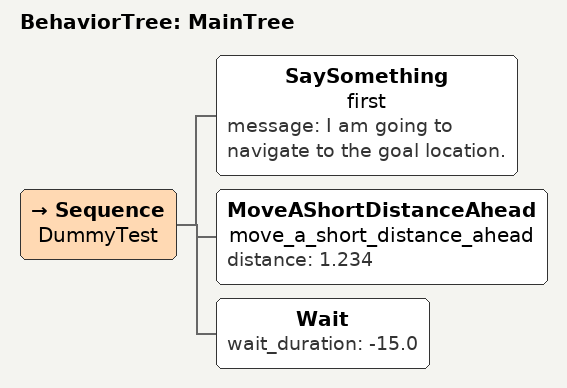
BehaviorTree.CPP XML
<root BTCPP_format="4" main_tree_to_execute="MainTree">
  <BehaviorTree ID="MainTree">
    <Sequence name="DummyTest">
      <SaySomething name="first" message="I am going to navigate to the goal location."/>
      <MoveAShortDistanceAhead name="move_a_short_distance_ahead" distance="1.234"/>
      <Wait wait_duration="-15.0"/>
    </Sequence>
  </BehaviorTree>
</root>
